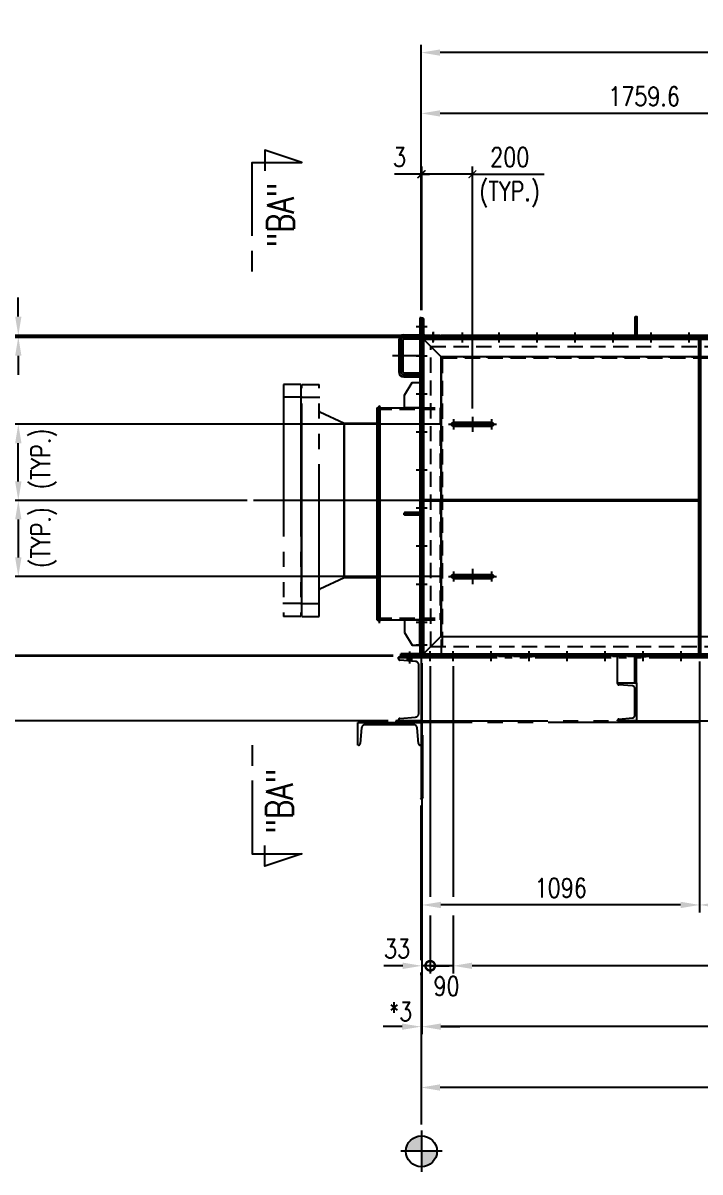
# Model space of a CAD drawing. Header units: millimetres. Extents: x 0 to 232280, y -26939 to 23794.
# Drawn here: x 5169 to 7840, y -13216 to -8684 of the extents above; entities that cross this region are included whole.
import ezdxf
from ezdxf.enums import TextEntityAlignment as Align

# ---------------------------------------------------------------- set-up
doc = ezdxf.new("R2010")
doc.units = ezdxf.units.MM
doc.header["$LTSCALE"] = 30
for name, pattern in [('JNK-CENTER', [34, 30, -1.5, 1, -1.5]), ('JNK-HIDDEN', [3, 2, -1]), ('JNK-PHANTOM', [15, 10, -1, 1, -1, 1, -1]), ('PHA', [30, 20, -2, 2, -2, 2, -2])]:
    doc.linetypes.add(name, pattern=pattern)
for name, color, linetype in [('CEN-R', 1, 'JNK-CENTER'), ('CON-C', 4, 'Continuous'), ('CON-G', 3, 'Continuous'), ('CON-W', 7, 'Continuous'), ('CON-Y', 2, 'Continuous'), ('Dim-W', 7, 'Continuous'), ('HID-Y', 2, 'JNK-HIDDEN'), ('PAN-W', 6, 'PHA'), ('PHA-M', 6, 'JNK-PHANTOM'), ('RET PL', 2, 'Continuous'), ('STL-OBJT', 7, 'Continuous'), ('TXT-Y', 2, 'Continuous')]:
    doc.layers.add(name, color=color, linetype=linetype)
doc.styles.add('SIMPLEX', font='simplex.shx', dxfattribs={"width": 0.8})
doc.dimstyles.new('DIM30', dxfattribs={"dimscale": 30, "dimtxt": 2.5, "dimasz": 2.5, "dimexe": 1, "dimexo": 1, "dimgap": 1, "dimtad": 1, "dimdec": 0, "dimdsep": 46, "dimtxsty": 'SIMPLEX', "dimcen": 0, "dimclrd": 7, "dimclre": 7, "dimclrt": 2, "dimadec": 1, "dimazin": 2, "dimtfac": 1, "dimtdec": 0, "dimtix": 1, "dimtmove": 2, "dimatfit": 0, "dimfxl": 1, "dimtolj": 1, "dimtzin": 0, "dimarcsym": 0})

# ---------------------------------------------------------------- blocks, each defined once
blk = doc.blocks.new('*D650')
at = {"layer": 'DEFPOINTS', "color": 0, "transparency": 16777216}
for p in [(4910.5, -9924.7), (6742.6, -9924.7), (6061.6, -10566.8)]:
    blk.add_point(p, dxfattribs=at)
at = {"layer": 'Dim-W', "color": 7, "lineweight": -2, "transparency": 16777216}
for p, q in [((6712.6, -9924.7), (4880.5, -9924.7)), ((4910.5, -10491.8), (4910.5, -9999.7)), ((6031.6, -10566.8), (4880.5, -10566.8))]:
    blk.add_line(p, q, dxfattribs=at)
at = {"layer": 'Dim-W', "color": 7, "transparency": 16777216}
for points in [[(4898, -9999.7), (4923, -9999.7), (4910.5, -9924.7)], [(4898, -10491.8), (4923, -10491.8), (4910.5, -10566.8)]]:
    blk.add_solid(points, dxfattribs=at)
at = {"layer": 'Dim-W', "color": 2, "transparency": 16777216, "insert": (4836.9, -10235.8), "char_height": 75, "attachment_point": 5, "rotation": 90, "style": 'SIMPLEX'}
blk.add_mtext('\\A1;642', dxfattribs=at)
blk = doc.blocks.new('*D651')
at = {"layer": 'DEFPOINTS', "color": 0, "transparency": 16777216}
for p in [(4430.5, -10566.8), (4512.8, -10566.8), (6639.6, -11436.7)]:
    blk.add_point(p, dxfattribs=at)
at = {"layer": 'Dim-W', "color": 7, "lineweight": -2, "transparency": 16777216}
for p, q in [((4482.8, -10566.8), (4400.5, -10566.8)), ((4430.5, -11361.7), (4430.5, -10641.8)), ((6609.6, -11436.7), (4400.5, -11436.7))]:
    blk.add_line(p, q, dxfattribs=at)
at = {"layer": 'Dim-W', "color": 7, "transparency": 16777216}
for points in [[(4418, -10641.8), (4443, -10641.8), (4430.5, -10566.8)], [(4418, -11361.7), (4443, -11361.7), (4430.5, -11436.7)]]:
    blk.add_solid(points, dxfattribs=at)
at = {"layer": 'Dim-W', "color": 2, "transparency": 16777216, "insert": (4362.4, -10978), "char_height": 75, "attachment_point": 5, "rotation": 90, "style": 'SIMPLEX'}
blk.add_mtext('\\A1;870', dxfattribs=at)
blk = doc.blocks.new('*D652')
at = {"layer": 'DEFPOINTS', "color": 0, "transparency": 16777216}
for p in [(6659.6, -11181.7), (4670.5, -11436.7), (6639.6, -11436.7)]:
    blk.add_point(p, dxfattribs=at)
at = {"layer": 'Dim-W', "color": 7, "lineweight": -2, "transparency": 16777216}
for p, q in [((6629.6, -11181.7), (4640.5, -11181.7)), ((4670.5, -11256.7), (4670.5, -11361.7)), ((6609.6, -11436.7), (4640.5, -11436.7))]:
    blk.add_line(p, q, dxfattribs=at)
at = {"layer": 'Dim-W', "color": 7, "transparency": 16777216}
for points in [[(4658, -11256.7), (4683, -11256.7), (4670.5, -11181.7)], [(4658, -11361.7), (4683, -11361.7), (4670.5, -11436.7)]]:
    blk.add_solid(points, dxfattribs=at)
at = {"layer": 'Dim-W', "color": 2, "transparency": 16777216, "insert": (4601.7, -11286.7), "char_height": 75, "attachment_point": 5, "rotation": 90, "style": 'SIMPLEX'}
blk.add_mtext('\\A1;255', dxfattribs=at)
blk = doc.blocks.new('*D653')
at = {"layer": 'DEFPOINTS', "color": 0, "transparency": 16777216}
for p in [(4670.5, -11178.7), (6659.6, -11178.7), (6659.6, -11181.7)]:
    blk.add_point(p, dxfattribs=at)
at = {"layer": 'Dim-W', "color": 7, "lineweight": -2, "transparency": 16777216}
for p, q in [((4670.5, -11103.7), (4670.5, -11028.7)), ((6629.6, -11178.7), (4640.5, -11178.7)), ((6629.6, -11181.7), (4640.5, -11181.7)), ((4670.5, -11181.7), (4670.5, -11178.7)), ((4670.5, -11256.7), (4670.5, -11331.7))]:
    blk.add_line(p, q, dxfattribs=at)
at = {"layer": 'Dim-W', "color": 7, "transparency": 16777216}
for points in [[(4658, -11103.7), (4683, -11103.7), (4670.5, -11178.7)], [(4658, -11256.7), (4683, -11256.7), (4670.5, -11181.7)]]:
    blk.add_solid(points, dxfattribs=at)
at = {"layer": 'Dim-W', "color": 2, "transparency": 16777216, "insert": (4735.5, -11119), "char_height": 75, "attachment_point": 5, "rotation": 90, "style": 'SIMPLEX'}
blk.add_mtext('\\A1;*3', dxfattribs=at)
blk = doc.blocks.new('*D654')
at = {"layer": 'DEFPOINTS', "color": 0, "transparency": 16777216}
for p in [(6076.8, -10566.8), (4910.5, -11178.7), (6659.6, -11178.7)]:
    blk.add_point(p, dxfattribs=at)
at = {"layer": 'Dim-W', "color": 7, "lineweight": -2, "transparency": 16777216}
for p, q in [((6046.8, -10566.8), (4880.5, -10566.8)), ((4910.5, -10641.8), (4910.5, -11103.7)), ((6629.6, -11178.7), (4880.5, -11178.7))]:
    blk.add_line(p, q, dxfattribs=at)
at = {"layer": 'Dim-W', "color": 7, "transparency": 16777216}
for points in [[(4898, -10641.8), (4923, -10641.8), (4910.5, -10566.8)], [(4898, -11103.7), (4923, -11103.7), (4910.5, -11178.7)]]:
    blk.add_solid(points, dxfattribs=at)
at = {"layer": 'Dim-W', "color": 2, "transparency": 16777216, "insert": (4843, -10872.8), "char_height": 75, "attachment_point": 5, "rotation": 90, "style": 'SIMPLEX'}
blk.add_mtext('\\A1;612', dxfattribs=at)
blk = doc.blocks.new('*D655')
at = {"layer": 'DEFPOINTS', "color": 0, "transparency": 16777216}
for p in [(4670.5, -9921.7), (6742.6, -9921.7), (6742.6, -9924.7)]:
    blk.add_point(p, dxfattribs=at)
at = {"layer": 'Dim-W', "color": 7, "lineweight": -2, "transparency": 16777216}
for p, q in [((4670.5, -9846.7), (4670.5, -9771.7)), ((6712.6, -9921.7), (4640.5, -9921.7)), ((6712.6, -9924.7), (4640.5, -9924.7)), ((4670.5, -9924.7), (4670.5, -9921.7)), ((4670.5, -9999.7), (4670.5, -10074.7))]:
    blk.add_line(p, q, dxfattribs=at)
at = {"layer": 'Dim-W', "color": 7, "transparency": 16777216}
for points in [[(4658, -9846.7), (4683, -9846.7), (4670.5, -9921.7)], [(4658, -9999.7), (4683, -9999.7), (4670.5, -9924.7)]]:
    blk.add_solid(points, dxfattribs=at)
at = {"layer": 'Dim-W', "color": 2, "transparency": 16777216, "insert": (4594.1, -9845.4), "char_height": 75, "attachment_point": 5, "rotation": 90, "style": 'SIMPLEX'}
blk.add_mtext('\\A1;*3', dxfattribs=at)
blk = doc.blocks.new('*D540')
at = {"layer": 'DEFPOINTS', "color": 0, "transparency": 16777216}
for p in [(5150.5, -10266.8), (6847.6, -10266.8), (6006.9, -10566.8)]:
    blk.add_point(p, dxfattribs=at)
at = {"layer": 'Dim-W', "color": 7, "lineweight": -2, "transparency": 16777216}
for p, q in [((6817.6, -10266.8), (5120.5, -10266.8)), ((5150.5, -10491.8), (5150.5, -10341.8)), ((5976.9, -10566.8), (5120.5, -10566.8))]:
    blk.add_line(p, q, dxfattribs=at)
at = {"layer": 'Dim-W', "color": 7, "transparency": 16777216}
for points in [[(5138, -10341.8), (5163, -10341.8), (5150.5, -10266.8)], [(5138, -10491.8), (5163, -10491.8), (5150.5, -10566.8)]]:
    blk.add_solid(points, dxfattribs=at)
at = {"layer": 'Dim-W', "color": 2, "transparency": 16777216, "insert": (5083, -10416.8), "char_height": 75, "attachment_point": 5, "rotation": 90, "style": 'SIMPLEX'}
blk.add_mtext('\\A1;300', dxfattribs=at)
blk = doc.blocks.new('*D656')
at = {"layer": 'DEFPOINTS', "color": 0, "transparency": 16777216}
for p in [(5150.5, -9916.7), (6742.6, -9921.7), (6817.6, -9916.7)]:
    blk.add_point(p, dxfattribs=at)
at = {"layer": 'Dim-W', "color": 7, "lineweight": -2, "transparency": 16777216}
for p, q in [((5150.5, -9841.7), (5150.5, -9766.7)), ((6787.6, -9916.7), (5120.5, -9916.7)), ((6712.6, -9921.7), (5120.5, -9921.7)), ((5150.5, -9921.7), (5150.5, -9916.7)), ((5150.5, -9996.7), (5150.5, -10071.7))]:
    blk.add_line(p, q, dxfattribs=at)
at = {"layer": 'Dim-W', "color": 7, "transparency": 16777216}
for points in [[(5138, -9841.7), (5163, -9841.7), (5150.5, -9916.7)], [(5138, -9996.7), (5163, -9996.7), (5150.5, -9921.7)]]:
    blk.add_solid(points, dxfattribs=at)
at = {"layer": 'Dim-W', "color": 2, "transparency": 16777216, "insert": (5074.1, -9781.3), "char_height": 75, "attachment_point": 5, "rotation": 90, "style": 'SIMPLEX'}
blk.add_mtext('\\A1;{\\Fsimplex|c129;\\W0.8;PL.5t}', dxfattribs=at)
blk = doc.blocks.new('SECMARK2')
at = {"layer": 'CON-C'}
blk.add_line((0, 0), (-2.72, 0), dxfattribs=at)
blk.add_lwpolyline([(-4.67, 0), (-14.32, 0), (-14.32, 6.51), (-15.93, 1.64), (-13.23, 1.64)], dxfattribs=at)
at = {"layer": 'CON-C', "style": 'SIMPLEX', "width": 0.8}
blk.add_attdef('TAG', (-12.98, 1.18), '', height=3.5, dxfattribs=at)
blk = doc.blocks.new('A$C114C44F1')
at = {"layer": 'CEN-R'}
for p, q in [((0, 95), (0, -95)), ((-20, 75), (20, 75)), ((-30, 0), (30, 0)), ((-20, -75), (20, -75))]:
    blk.add_line(p, q, dxfattribs=at)
at = {"layer": 'CON-G'}
for p, q in [((-8, 75), (-8, -75)), ((8, 75), (8, -75))]:
    blk.add_line(p, q, dxfattribs=at)
for centre, start, end in [((0, 75), 0, 180), ((0, -75), 180, 0)]:
    blk.add_arc(centre, 8, start, end, dxfattribs=at)
blk = doc.blocks.new('A$C3BC024E6')
at = {"layer": 'CEN-R'}
for p, q in [((-75, 62.5), (-75, -62.5)), ((-62.5, 75), (0, 75)), ((0, 0), (-107.2, 0)), ((-62.5, -75), (0, -75))]:
    blk.add_line(p, q, dxfattribs=at)
for centre, start, end in [((-62.5, 62.5), 90, 180), ((-62.5, -62.5), 180, 270)]:
    blk.add_arc(centre, 12.5, start, end, dxfattribs=at)
at = {"layer": 'CON-G'}
for p, q in [((-83, 62.5), (-83, -62.5)), ((-67, 62.5), (-67, -62.5)), ((-62.5, 83), (0, 83)), ((-62.5, 67), (0, 67)), ((-62.5, -67), (0, -67)), ((-62.5, -83), (0, -83))]:
    blk.add_line(p, q, dxfattribs=at)
for centre, radius, start, end in [((-62.5, 62.5), 20.5, 90, 180), ((-62.5, 62.5), 4.5, 90, 180), ((-62.5, -62.5), 20.5, 180, 270), ((-62.5, -62.5), 4.5, 180, 270)]:
    blk.add_arc(centre, radius, start, end, dxfattribs=at)
blk = doc.blocks.new('*D542')
at = {"layer": 'DEFPOINTS', "color": 0, "transparency": 16777216}
for p in [(6082.9, -10566.8), (5150.5, -10866.8), (6847.6, -10866.8)]:
    blk.add_point(p, dxfattribs=at)
at = {"layer": 'Dim-W', "color": 7, "lineweight": -2, "transparency": 16777216}
for p, q in [((6052.9, -10566.8), (5120.5, -10566.8)), ((5150.5, -10641.8), (5150.5, -10791.8)), ((6817.6, -10866.8), (5120.5, -10866.8))]:
    blk.add_line(p, q, dxfattribs=at)
at = {"layer": 'Dim-W', "color": 7, "transparency": 16777216}
for points in [[(5138, -10641.8), (5163, -10641.8), (5150.5, -10566.8)], [(5138, -10791.8), (5163, -10791.8), (5150.5, -10866.8)]]:
    blk.add_solid(points, dxfattribs=at)
at = {"layer": 'Dim-W', "color": 2, "transparency": 16777216, "insert": (5083, -10716.8), "char_height": 75, "attachment_point": 5, "rotation": 90, "style": 'SIMPLEX'}
blk.add_mtext('\\A1;300', dxfattribs=at)
blk = doc.blocks.new('A$C6F3F602F')
at = {"layer": 'CEN-R'}
for p, q in [((-29, 0), (15, 0)), ((-29, 0), (15, 0)), ((-29, -150), (15, -150)), ((-29, -150), (15, -150)), ((-29, -300), (15, -300)), ((-29, -300), (15, -300)), ((-29, -450), (15, -450)), ((-29, -450), (15, -450)), ((-29, -600), (15, -600)), ((-29, -600), (15, -600)), ((-29, -750), (15, -750)), ((-29, -750), (15, -750)), ((-29, -900), (15, -900)), ((-29, -900), (15, -900)), ((-29, -1050), (15, -1050)), ((-29, -1050), (15, -1050)), ((-29, -1140), (15, -1140)), ((-29, -1140), (15, -1140))]:
    blk.add_line(p, q, dxfattribs=at)
at = {"layer": 'Dim-W'}
for points in [[(-14, 9), (-14, -9), (0, 9), (0, -9)], [(-14, -141), (-14, -159), (0, -141), (0, -159)], [(-14, -291), (-14, -309), (0, -291), (0, -309)], [(-14, -441), (-14, -459), (0, -441), (0, -459)], [(-14, -591), (-14, -609), (0, -591), (0, -609)], [(-14, -741), (-14, -759), (0, -741), (0, -759)], [(-14, -891), (-14, -909), (0, -891), (0, -909)], [(-14, -1041), (-14, -1059), (0, -1041), (0, -1059)], [(-14, -1131), (-14, -1149), (0, -1131), (0, -1149)]]:
    blk.add_solid(points, dxfattribs=at)
at = {"layer": 'HID-Y'}
for p, q in [((-14, 9), (-8, 9)), ((-5, 9), (0, 9)), ((-14, -9), (-8, -9)), ((-5, -9), (0, -9)), ((-14, -141), (-8, -141)), ((-14, -159), (-8, -159)), ((-5, -141), (0, -141)), ((-5, -159), (0, -159)), ((-14, -291), (-8, -291)), ((-14, -309), (-8, -309)), ((-5, -291), (0, -291)), ((-5, -309), (0, -309)), ((-14, -441), (-8, -441)), ((-5, -441), (0, -441)), ((-14, -459), (-8, -459)), ((-5, -459), (0, -459)), ((-14, -591), (-8, -591)), ((-14, -609), (-8, -609)), ((-5, -591), (0, -591)), ((-5, -609), (0, -609)), ((-14, -741), (-8, -741)), ((-14, -759), (-8, -759)), ((-5, -741), (0, -741)), ((-5, -759), (0, -759)), ((-14, -891), (-8, -891)), ((-5, -891), (0, -891)), ((-14, -909), (-8, -909)), ((-5, -909), (0, -909)), ((-14, -1041), (-8, -1041)), ((-5, -1041), (0, -1041)), ((-14, -1059), (-8, -1059)), ((-5, -1059), (0, -1059)), ((-14, -1131), (-8, -1131)), ((-5, -1131), (0, -1131)), ((-14, -1149), (-8, -1149)), ((-5, -1149), (0, -1149))]:
    blk.add_line(p, q, dxfattribs=at)
blk = doc.blocks.new('A$C1AD52F16')
at = {"layer": 'CEN-R'}
blk.add_line((0, 77.6), (0, -3.8), dxfattribs=at)
at = {"layer": 'CON-G'}
blk.add_lwpolyline([(-3, 75), (3, 75), (3, 0), (-3, 0)], close=True, dxfattribs=at)
blk = doc.blocks.new('A$C5646093A')
at = {"layer": 'CON-G'}
blk.add_blockref('A$C1AD52F16', (0, 0), dxfattribs=at)
blk = doc.blocks.new('A$C22F44257')
at = {"layer": 'CEN-R'}
blk.add_line((0, 14), (0, -17.5), dxfattribs=at)
at = {"layer": 'HID-Y'}
for p, q in [((-9, 0), (-9, -6)), ((9, 0), (9, -6))]:
    blk.add_line(p, q, dxfattribs=at)
blk = doc.blocks.new('A$C1E9C7F7A')
at = {"layer": 'Dim-W'}
blk.add_solid([(-9, 31), (-9, 17), (9, 31), (9, 17)], dxfattribs=at)
at = {"layer": 'STL-OBJT', "rotation": 180}
for p in [(0, 25), (0, 17)]:
    blk.add_blockref('A$C22F44257', p, dxfattribs=at)
blk = doc.blocks.new('A$C35AE5442')
at = {"layer": 'CEN-R'}
for p in [(35, -33.2), (35, -37)]:
    blk.add_line(p, (35, 10.2), dxfattribs=at)
at = {"layer": 'Dim-W'}
blk.add_solid([(26, 0), (26, -26.6), (44, 0), (44, -28.2)], dxfattribs=at)
at = {"layer": 'HID-Y'}
for p, q in [((26, -6), (26, 0)), ((26, -27), (26, -14)), ((44, -6), (44, 0)), ((44, -28.6), (44, -14))]:
    blk.add_line(p, q, dxfattribs=at)
at = {"layer": 'Dim-W', "xscale": -1}
for p in [(116, -31), (206, -31), (356, -31), (506, -31), (656, -31), (806, -31), (956, -31), (1106, -31), (1256, -31), (1406, -31), (1556, -31), (1706, -31), (1856, -31), (2006, -31), (2156, -31), (2306, -31), (2456, -31), (2606, -31), (2756, -31), (2906, -31), (3056, -31), (3206, -31), (3356, -31), (3506, -31), (3656, -31), (3806, -31), (3956, -31), (4104.5, -31)]:
    blk.add_blockref('A$C1E9C7F7A', p, dxfattribs=at)
blk = doc.blocks.new('*D679')
at = {"layer": 'DEFPOINTS', "color": 0, "transparency": 16777216}
for p in [(6742.6, -11186.7), (10839.1, -11181.7), (6742.6, -12642.7)]:
    blk.add_point(p, dxfattribs=at)
at = {"layer": 'Dim-W', "color": 7, "lineweight": -2, "transparency": 16777216}
for p, q in [((6742.6, -11216.7), (6742.6, -12672.7)), ((10839.1, -11211.7), (10839.1, -12672.7)), ((10764.1, -12642.7), (6817.6, -12642.7))]:
    blk.add_line(p, q, dxfattribs=at)
at = {"layer": 'Dim-W', "color": 7, "transparency": 16777216}
for points in [[(6817.6, -12630.2), (6817.6, -12655.2), (6742.6, -12642.7)], [(10764.1, -12630.2), (10764.1, -12655.2), (10839.1, -12642.7)]]:
    blk.add_solid(points, dxfattribs=at)
at = {"layer": 'Dim-W', "color": 2, "transparency": 16777216, "insert": (8780.2, -12573.6), "char_height": 75, "attachment_point": 5, "style": 'SIMPLEX'}
blk.add_mtext('\\A1;4096.5', dxfattribs=at)
blk = doc.blocks.new('*D572')
at = {"layer": 'DEFPOINTS', "color": 0, "transparency": 16777216}
for p in [(6865.6, -12402.7), (6865.6, -12402.7), (10765.6, -12402.7)]:
    blk.add_point(p, dxfattribs=at)
at = {"layer": 'Dim-W', "color": 7, "lineweight": -2, "transparency": 16777216}
for p, q in [((10690.6, -12402.7), (6940.6, -12402.7)), ((6865.6, -12432.7), (6865.6, -12432.7))]:
    blk.add_line(p, q, dxfattribs=at)
at = {"layer": 'Dim-W', "color": 7, "transparency": 16777216}
for points in [[(6940.6, -12390.2), (6940.6, -12415.2), (6865.6, -12402.7)], [(10690.6, -12390.2), (10690.6, -12415.2), (10765.6, -12402.7)]]:
    blk.add_solid(points, dxfattribs=at)
at = {"layer": 'Dim-W', "color": 2, "transparency": 16777216, "insert": (8815.6, -12335.2), "char_height": 75, "attachment_point": 5, "style": 'SIMPLEX'}
blk.add_mtext('\\A1;26 @150 = 3900', dxfattribs=at)
blk = doc.blocks.new('*D683')
at = {"layer": 'DEFPOINTS', "color": 0, "transparency": 16777216}
for p in [(6742.6, -11186.7), (6739.6, -12642.7), (6739.6, -12642.7)]:
    blk.add_point(p, dxfattribs=at)
at = {"layer": 'Dim-W', "color": 7, "lineweight": -2, "transparency": 16777216}
for p, q in [((6742.6, -11216.7), (6742.6, -12672.7)), ((6664.6, -12642.7), (6589.6, -12642.7)), ((6742.6, -12642.7), (6739.6, -12642.7)), ((6817.6, -12642.7), (6892.6, -12642.7))]:
    blk.add_line(p, q, dxfattribs=at)
at = {"layer": 'Dim-W', "color": 7, "transparency": 16777216}
for points in [[(6664.6, -12630.2), (6664.6, -12655.2), (6739.6, -12642.7)], [(6817.6, -12630.2), (6817.6, -12655.2), (6742.6, -12642.7)]]:
    blk.add_solid(points, dxfattribs=at)
at = {"layer": 'Dim-W', "color": 2, "transparency": 16777216, "insert": (6658.2, -12520.8), "char_height": 75, "attachment_point": 5, "style": 'SIMPLEX'}
blk.add_mtext('\\A1;\\P*3', dxfattribs=at)
blk = doc.blocks.new('*D684')
at = {"layer": 'DEFPOINTS', "color": 0, "transparency": 16777216}
for p in [(6739.6, -12409.3), (10840.6, -12657.4), (6739.6, -12882.7)]:
    blk.add_point(p, dxfattribs=at)
at = {"layer": 'Dim-W', "color": 7, "lineweight": -2, "transparency": 16777216}
for p, q in [((6739.6, -12439.3), (6739.6, -12912.7)), ((10840.6, -12687.4), (10840.6, -12912.7)), ((10765.6, -12882.7), (6814.6, -12882.7))]:
    blk.add_line(p, q, dxfattribs=at)
at = {"layer": 'Dim-W', "color": 7, "transparency": 16777216}
for points in [[(6814.6, -12870.2), (6814.6, -12895.2), (6739.6, -12882.7)], [(10765.6, -12870.2), (10765.6, -12895.2), (10840.6, -12882.7)]]:
    blk.add_solid(points, dxfattribs=at)
at = {"layer": 'Dim-W', "color": 2, "transparency": 16777216, "insert": (8790.2, -12815.2), "char_height": 75, "attachment_point": 5, "style": 'SIMPLEX'}
blk.add_mtext('\\A1;4101', dxfattribs=at)
blk = doc.blocks.new('FS-MARK')
h = blk.add_hatch(color=256)
edge = h.paths.add_edge_path()
edge.add_arc((0, 0), 1.75, 90, 180)
edge.add_line((-1.75, 0), (0, 0))
edge.add_line((0, 0), (0, 1.75))
h = blk.add_hatch(color=256)
edge = h.paths.add_edge_path()
edge.add_line((0, 0), (0, -1.75))
edge.add_arc((0, 0), 1.75, 270, 360)
edge.add_line((1.75, 0), (0, 0))
for p, q in [((0, 2.33), (0, -2.33)), ((2.33, 0), (-2.33, 0))]:
    blk.add_line(p, q)
blk.add_circle((0, 0), 1.75)
at = {"layer": 'CON-Y', "style": 'SIMPLEX', "width": 0.8}
blk.add_attdef('F.S.', (3.19, 1), '', height=2.5, dxfattribs=at)
blk = doc.blocks.new('_DotSmall')
at = {"color": 0, "linetype": 'ByBlock', "const_width": 0.5}
blk.add_lwpolyline([(-0.0625, 0, 1), (0.0625, 0, 1)], format="xyb", close=True, dxfattribs=at)
blk = doc.blocks.new('*D576')
at = {"layer": 'DEFPOINTS', "color": 0, "transparency": 16777216}
for p in [(6775.6, -12173.7), (6742.6, -12345.9), (6742.6, -12402.7)]:
    blk.add_point(p, dxfattribs=at)
at = {"layer": 'Dim-W', "color": 7, "lineweight": -2, "transparency": 16777216}
for p, q in [((6775.6, -12203.7), (6775.6, -12432.7)), ((6667.6, -12402.7), (6592.6, -12402.7)), ((6742.6, -12375.9), (6742.6, -12432.7)), ((6775.6, -12402.7), (6742.6, -12402.7)), ((6775.6, -12402.7), (6850.6, -12402.7))]:
    blk.add_line(p, q, dxfattribs=at)
at = {"layer": 'Dim-W', "color": 7, "transparency": 16777216}
blk.add_solid([(6667.6, -12390.2), (6667.6, -12415.2), (6742.6, -12402.7)], dxfattribs=at)
at = {"layer": 'Dim-W', "color": 7, "lineweight": -2, "transparency": 16777216, "xscale": 75, "yscale": 75, "zscale": 75, "rotation": 180}
blk.add_blockref('_DotSmall', (6775.6, -12402.7), dxfattribs=at)
at = {"layer": 'Dim-W', "color": 2, "transparency": 16777216, "insert": (6644.9, -12335.2), "char_height": 75, "attachment_point": 5, "style": 'SIMPLEX'}
blk.add_mtext('\\A1;33', dxfattribs=at)
blk = doc.blocks.new('*D577')
at = {"layer": 'DEFPOINTS', "color": 0, "transparency": 16777216}
for p in [(6865.6, -12174.3), (6775.6, -12203.7), (6775.6, -12402.7)]:
    blk.add_point(p, dxfattribs=at)
at = {"layer": 'Dim-W', "color": 7, "lineweight": -2, "transparency": 16777216}
for p, q in [((6775.6, -12233.7), (6775.6, -12432.7)), ((6865.6, -12204.3), (6865.6, -12432.7)), ((6865.6, -12402.7), (6775.6, -12402.7))]:
    blk.add_line(p, q, dxfattribs=at)
at = {"layer": 'Dim-W', "color": 2, "transparency": 16777216, "insert": (6840.1, -12482.8), "char_height": 75, "attachment_point": 5, "style": 'SIMPLEX'}
blk.add_mtext('\\A1;90', dxfattribs=at)
blk = doc.blocks.new('_None')
blk = doc.blocks.new('*D580')
at = {"layer": 'DEFPOINTS', "color": 0, "transparency": 16777216}
for p in [(8888.6, -11172.7), (7838.6, -11232.7), (7838.6, -12162.7)]:
    blk.add_point(p, dxfattribs=at)
at = {"layer": 'Dim-W', "color": 7, "lineweight": -2, "transparency": 16777216}
for p, q in [((8888.6, -11202.7), (8888.6, -12192.7)), ((7838.6, -11262.7), (7838.6, -12192.7)), ((8813.6, -12162.7), (7913.6, -12162.7))]:
    blk.add_line(p, q, dxfattribs=at)
at = {"layer": 'Dim-W', "color": 7, "transparency": 16777216}
for points in [[(7913.6, -12150.2), (7913.6, -12175.2), (7838.6, -12162.7)], [(8813.6, -12150.2), (8813.6, -12175.2), (8888.6, -12162.7)]]:
    blk.add_solid(points, dxfattribs=at)
at = {"layer": 'Dim-W', "color": 2, "transparency": 16777216, "insert": (8363.6, -12095.2), "char_height": 75, "attachment_point": 5, "style": 'SIMPLEX'}
blk.add_mtext('\\A1;1050', dxfattribs=at)
blk = doc.blocks.new('*D584')
at = {"layer": 'DEFPOINTS', "color": 0, "transparency": 16777216}
for p in [(6742.6, -11178.7), (7838.6, -11172.7), (6742.6, -12162.7)]:
    blk.add_point(p, dxfattribs=at)
at = {"layer": 'Dim-W', "color": 7, "lineweight": -2, "transparency": 16777216}
for p, q in [((6742.6, -11208.7), (6742.6, -12192.7)), ((7838.6, -11202.7), (7838.6, -12192.7)), ((7763.6, -12162.7), (6817.6, -12162.7))]:
    blk.add_line(p, q, dxfattribs=at)
at = {"layer": 'Dim-W', "color": 7, "transparency": 16777216}
for points in [[(6817.6, -12150.2), (6817.6, -12175.2), (6742.6, -12162.7)], [(7763.6, -12150.2), (7763.6, -12175.2), (7838.6, -12162.7)]]:
    blk.add_solid(points, dxfattribs=at)
at = {"layer": 'Dim-W', "color": 2, "transparency": 16777216, "insert": (7290.6, -12095.2), "char_height": 75, "attachment_point": 5, "style": 'SIMPLEX'}
blk.add_mtext('\\A1;1096', dxfattribs=at)
blk = doc.blocks.new('*D687')
at = {"layer": 'DEFPOINTS', "color": 0, "transparency": 16777216}
for p in [(6739.6, -8800.6), (6739.6, -9846.7), (14941.6, -9856.7)]:
    blk.add_point(p, dxfattribs=at)
at = {"layer": 'Dim-W', "color": 7, "lineweight": -2, "transparency": 16777216}
for p, q in [((6739.6, -9816.7), (6739.6, -8770.6)), ((14941.6, -9826.7), (14941.6, -8770.6)), ((14866.6, -8800.6), (6814.6, -8800.6))]:
    blk.add_line(p, q, dxfattribs=at)
at = {"layer": 'Dim-W', "color": 7, "transparency": 16777216}
for points in [[(6814.6, -8788.1), (6814.6, -8813.1), (6739.6, -8800.6)], [(14866.6, -8788.1), (14866.6, -8813.1), (14941.6, -8800.6)]]:
    blk.add_solid(points, dxfattribs=at)
at = {"layer": 'Dim-W', "color": 2, "transparency": 16777216, "insert": (10840.6, -8733.1), "char_height": 75, "attachment_point": 5, "style": 'SIMPLEX'}
blk.add_mtext('\\A1;8202', dxfattribs=at)
blk = doc.blocks.new('*D688')
at = {"layer": 'DEFPOINTS', "color": 0, "transparency": 16777216}
for p in [(6739.6, -9040.6), (8499.2, -9408), (6739.6, -9846.7)]:
    blk.add_point(p, dxfattribs=at)
at = {"layer": 'Dim-W', "color": 7, "lineweight": -2, "transparency": 16777216}
for p, q in [((6739.6, -9816.7), (6739.6, -9010.6)), ((8499.2, -9378), (8499.2, -9010.6)), ((8424.2, -9040.6), (6814.6, -9040.6))]:
    blk.add_line(p, q, dxfattribs=at)
at = {"layer": 'Dim-W', "color": 7, "transparency": 16777216}
for points in [[(6814.6, -9028.1), (6814.6, -9053.1), (6739.6, -9040.6)], [(8424.2, -9028.1), (8424.2, -9053.1), (8499.2, -9040.6)]]:
    blk.add_solid(points, dxfattribs=at)
at = {"layer": 'Dim-W', "color": 2, "transparency": 16777216, "insert": (7619.4, -8973.1), "char_height": 75, "attachment_point": 5, "style": 'SIMPLEX'}
blk.add_mtext('\\A1;1759.6', dxfattribs=at)
blk = doc.blocks.new('_ArchTick')
at = {"color": 0, "linetype": 'ByBlock', "const_width": 0.15}
blk.add_lwpolyline([(-0.5, -0.5), (0.5, 0.5)], dxfattribs=at)
blk = doc.blocks.new('*D586')
at = {"layer": 'DEFPOINTS', "color": 0, "transparency": 16777216}
for p in [(6742.6, -9280.6), (6742.6, -9846.7), (6942.6, -10233.9)]:
    blk.add_point(p, dxfattribs=at)
at = {"layer": 'Dim-W', "color": 7, "lineweight": -2, "transparency": 16777216}
for p, q in [((6742.6, -9280.6), (6712.6, -9280.6)), ((6742.6, -9816.7), (6742.6, -9250.6)), ((6942.6, -9280.6), (6742.6, -9280.6)), ((6942.6, -10203.9), (6942.6, -9250.6)), ((6942.6, -9280.6), (6972.6, -9280.6))]:
    blk.add_line(p, q, dxfattribs=at)
at = {"layer": 'Dim-W', "color": 7, "lineweight": -2, "transparency": 16777216, "xscale": 30, "yscale": 30, "zscale": 30}
blk.add_blockref('_ArchTick', (6742.6, -9280.6), dxfattribs=at)
at = {"layer": 'Dim-W', "color": 7, "lineweight": -2, "transparency": 16777216, "xscale": 30, "yscale": 30, "zscale": 30, "rotation": 180}
blk.add_blockref('_ArchTick', (6942.6, -9280.6), dxfattribs=at)
at = {"layer": 'Dim-W', "color": 2, "transparency": 16777216, "insert": (7089.5, -9213.1), "char_height": 75, "attachment_point": 5, "style": 'SIMPLEX'}
blk.add_mtext('\\A1;200', dxfattribs=at)
blk = doc.blocks.new('*D587')
at = {"layer": 'DEFPOINTS', "color": 0, "transparency": 16777216}
for p in [(6742.6, -9280.6), (6742.6, -9846.7), (6942.6, -10233.9)]:
    blk.add_point(p, dxfattribs=at)
at = {"layer": 'Dim-W', "color": 7, "lineweight": -2, "transparency": 16777216}
for p, q in [((6742.6, -9280.6), (6712.6, -9280.6)), ((6742.6, -9816.7), (6742.6, -9250.6)), ((6942.6, -9280.6), (6742.6, -9280.6)), ((6942.6, -10203.9), (6942.6, -9250.6)), ((6942.6, -9280.6), (6972.6, -9280.6))]:
    blk.add_line(p, q, dxfattribs=at)
at = {"layer": 'Dim-W', "color": 7, "lineweight": -2, "transparency": 16777216, "xscale": 30, "yscale": 30, "zscale": 30}
blk.add_blockref('_ArchTick', (6742.6, -9280.6), dxfattribs=at)
at = {"layer": 'Dim-W', "color": 7, "lineweight": -2, "transparency": 16777216, "xscale": 30, "yscale": 30, "zscale": 30, "rotation": 180}
blk.add_blockref('_ArchTick', (6942.6, -9280.6), dxfattribs=at)
at = {"layer": 'Dim-W', "color": 2, "transparency": 16777216, "insert": (7089.5, -9213.1), "char_height": 75, "attachment_point": 5, "style": 'SIMPLEX'}
blk.add_mtext('\\A1;200', dxfattribs=at)
blk = doc.blocks.new('*D588')
at = {"layer": 'DEFPOINTS', "color": 0, "transparency": 16777216}
for p in [(6739.6, -9280.6), (6739.6, -9816.7), (6742.6, -9816.7)]:
    blk.add_point(p, dxfattribs=at)
at = {"layer": 'Dim-W', "color": 7, "lineweight": -2, "transparency": 16777216}
for p, q in [((6739.6, -9280.6), (6709.6, -9280.6)), ((6739.6, -9786.7), (6739.6, -9250.6)), ((6742.6, -9280.6), (6739.6, -9280.6)), ((6742.6, -9786.7), (6742.6, -9250.6)), ((6742.6, -9280.6), (6772.6, -9280.6))]:
    blk.add_line(p, q, dxfattribs=at)
at = {"layer": 'Dim-W', "color": 7, "lineweight": -2, "transparency": 16777216, "xscale": 30, "yscale": 30, "zscale": 30}
blk.add_blockref('_ArchTick', (6739.6, -9280.6), dxfattribs=at)
at = {"layer": 'Dim-W', "color": 7, "lineweight": -2, "transparency": 16777216, "xscale": 30, "yscale": 30, "zscale": 30, "rotation": 180}
blk.add_blockref('_ArchTick', (6742.6, -9280.6), dxfattribs=at)
at = {"layer": 'Dim-W', "color": 2, "transparency": 16777216, "insert": (6654.3, -9213.1), "char_height": 75, "attachment_point": 5, "style": 'SIMPLEX'}
blk.add_mtext('\\A1;3', dxfattribs=at)
blk = doc.blocks.new('A$C145174A3')
at = {"layer": 'CEN-R'}
for p, q in [((-291.2, 101.7), (-367.2, 101.7)), ((-297.2, 101.7), (-221.2, 101.7)), ((-291.2, -711.1), (-367.2, -711.1)), ((-297.2, -711.1), (-221.2, -711.1))]:
    blk.add_line(p, q, dxfattribs=at)
at = {"layer": 'CON-G'}
for p, q in [((-294.2, 41.4), (-295.8, 41.4)), ((-294.2, 41.4), (-292.6, 41.4)), ((-294.2, -650.8), (-295.8, -650.8)), ((-294.2, -650.8), (-292.6, -650.8))]:
    blk.add_line(p, q, dxfattribs=at)
blk.add_arc((-219.7, 49), 4.5, 180, 244.7554, dxfattribs=at)
at = {"layer": 'PAN-W'}
for p, q in [((-364.2, 152.8), (-364.2, -762.2)), ((-295.8, 152.8), (-364.2, 152.8)), ((-295.8, 152.8), (-295.8, -762.2)), ((-292.6, 152.8), (-224.2, 152.8)), ((-292.6, -762.2), (-292.6, 152.8)), ((-224.2, -762.2), (-224.2, 152.8)), ((-294.2, 41.4), (-294.2, -650.8)), ((-294.2, -650.8), (-294.2, 41.4)), ((-221.6, 44.9), (-125.9, 0)), ((-125.9, 0), (0, 0)), ((-125.9, -609.4), (-125.9, 0)), ((-125.9, 0), (-125.9, -609.4)), ((-125.9, 0), (-125.9, -609.4)), ((-221.6, -654.3), (-125.9, -609.4)), ((-125.9, -609.4), (0, -609.4)), ((-295.8, -762.2), (-364.2, -762.2)), ((-292.6, -762.2), (-224.2, -762.2))]:
    blk.add_line(p, q, dxfattribs=at)
blk.add_arc((-219.7, -658.4), 4.5, 115.2446, 180, dxfattribs=at)

msp = doc.modelspace()

# ---------------------------------------------------------------- hatches: boundary and pattern name
at = {"layer": 'CON-W'}
h = msp.add_hatch(color=256, dxfattribs=at)
h.paths.add_polyline_path([(6742.59, -9872.74), (6748.59, -9872.74), (6748.59, -9881.74), (6742.59, -9881.74)])
h.paths.add_polyline_path([(6734.59, -9872.74), (6739.59, -9872.74), (6739.59, -9881.74), (6734.59, -9881.74)])
h.paths.add_polyline_path([(6734.59, -9881.74), (6739.59, -9881.74), (6739.59, -9890.74), (6734.59, -9890.74)])
h.paths.add_polyline_path([(6742.59, -9881.74), (6748.59, -9881.74), (6748.59, -9890.74), (6742.59, -9890.74)])

# ---------------------------------------------------------------- linework, layer by layer
at = {"layer": 'CEN-R'}
for p, q in [((6763.59, -9881.74), (6719.59, -9881.74)), ((6763.59, -9881.74), (6719.59, -9881.74)), ((6787.59, -9901.77), (6787.59, -9940.86)), ((6574.59, -10193.76), (6574.59, -11051.6)), ((6569.59, -10198.76), (6579.59, -10198.76)), ((15930.46, -10566.76), (6078.78, -10566.76)), ((6668.87, -10619.76), (6744.87, -10619.76)), ((6569.59, -11040.76), (6579.59, -11040.76))]:
    msp.add_line(p, q, dxfattribs=at)
at = {"layer": 'CEN-R', "ltscale": 0.7}
msp.add_line((7838.64, -11172.74), (7838.64, -9930.74), dxfattribs=at)
at = {"layer": 'CON-G'}
for p, q in [((6734.59, -9846.74), (6734.59, -11172.74)), ((6739.59, -9846.74), (6734.59, -9846.74)), ((6739.59, -11172.74), (6739.59, -9846.74)), ((6742.59, -9924.74), (12284.49, -9924.74)), ((6742.59, -9924.74), (6742.59, -11178.74)), ((6817.59, -9999.74), (6742.59, -9924.74)), ((8558.49, -9916.74), (6817.59, -9916.74)), ((6817.59, -9916.74), (6817.59, -9921.74)), ((6817.59, -9921.74), (8567.49, -9921.74)), ((6748.59, -9930.74), (9323.49, -9930.74)), ((6748.59, -9930.74), (6748.59, -11172.74)), ((6817.59, -9999.74), (9237.84, -9999.74)), ((6817.59, -9999.74), (6817.59, -11103.74)), ((6817.59, -9999.74), (6817.59, -11103.74)), ((6564.59, -10201.76), (6734.59, -10201.76)), ((6564.59, -10201.76), (6564.59, -11037.76)), ((6571.59, -11040.76), (6571.59, -10198.76)), ((6577.59, -11040.76), (6577.59, -10198.76)), ((6748.59, -10563.76), (7835.64, -10563.76)), ((7835.64, -10569.76), (6748.59, -10569.76)), ((6564.59, -11037.76), (6571.59, -11037.76)), ((6577.59, -11037.76), (6734.59, -11037.76)), ((6817.59, -11103.74), (6742.59, -11178.74)), ((6817.59, -11103.74), (10764.09, -11103.74)), ((6742.59, -11172.74), (6659.59, -11172.74)), ((6659.59, -11178.74), (6659.59, -11172.74)), ((6742.59, -11178.74), (6659.59, -11178.74)), ((6734.59, -11172.74), (6739.59, -11172.74)), ((6739.59, -11172.74), (6739.59, -11178.74)), ((6742.59, -11178.74), (10839.09, -11178.74)), ((6748.59, -11172.74), (10833.09, -11172.74))]:
    msp.add_line(p, q, dxfattribs=at)
msp.add_lwpolyline([(6742.59, -9921.74), (6742.59, -9846.74), (6744.59, -9846.74, -0.4142136), (6748.59, -9850.74), (6748.59, -9907.24, 0.4142136), (6757.09, -9915.74), (6813.59, -9915.74, -0.4142136), (6817.59, -9919.74), (6817.59, -9921.74)], format="xyb", close=True, dxfattribs=at)
for points in [[(7841.64, -11172.74), (7835.64, -11172.74), (7835.64, -9930.74), (7841.64, -9930.74)], [(6734.59, -10615.26), (6674.59, -10615.26), (6674.59, -10624.26), (6734.59, -10624.26)]]:
    msp.add_lwpolyline(points, close=True, dxfattribs=at)
at = {"layer": 'CON-G', "flags": 128}
for points in [[(6674.59, -10201.76), (6674.59, -10151.76), (6704.59, -10101.76), (6734.59, -10101.76), (6734.59, -10201.76), (6674.59, -10201.76)], [(6674.59, -11037.76), (6674.59, -11087.76), (6704.59, -11137.76), (6734.59, -11137.76), (6734.59, -11037.76), (6674.59, -11037.76)]]:
    msp.add_lwpolyline(points, dxfattribs=at)
at = {"layer": 'CON-G'}
for centre, start, end in [((6574.59, -10198.76), 0, 180), ((6574.59, -11040.76), 180, 0)]:
    msp.add_arc(centre, 3, start, end, dxfattribs=at)
at = {"layer": 'Dim-W'}
for p, q in [((6739.59, -9280.58), (6634.87, -9280.58)), ((6942.59, -9280.58), (7224.85, -9280.58)), ((6775.59, -11220.54), (6775.59, -12130.31)), ((6865.59, -11221.08), (6865.59, -12130.31)), ((6739.59, -12379.94), (6739.59, -11770.62)), ((6739.59, -12439.33), (6739.59, -12428.64)), ((6739.59, -12882.74), (6739.59, -13028.88))]:
    msp.add_line(p, q, dxfattribs=at)
msp.add_lwpolyline([(6736.09, -11741.07, 0.4834446), (6742.09, -11741.07, -0.4834446), (6748.09, -11741.07)], format="xyb", dxfattribs=at)
msp.add_solid([(6778.59, -9915.74), (6778.59, -9930.74), (6796.59, -9915.74), (6796.59, -9930.74)], dxfattribs=at)
at = {"layer": 'HID-Y'}
for p, q in [((6739.59, -9872.74), (6734.59, -9872.74)), ((6748.59, -9872.74), (6742.59, -9872.74)), ((6739.59, -9890.74), (6734.59, -9890.74)), ((6748.59, -9890.74), (6742.59, -9890.74)), ((6778.59, -9915.74), (6778.59, -9930.74)), ((6796.59, -9915.74), (6796.59, -9930.74)), ((6777.59, -9959.74), (9294.49, -9959.74)), ((6777.59, -11143.74), (6777.59, -9959.74)), ((6564.59, -10207.76), (6734.59, -10207.76)), ((6571.59, -10201.76), (6577.59, -10201.76)), ((6734.59, -10201.76), (6814.59, -10201.76)), ((6734.59, -10207.76), (6814.59, -10207.76)), ((6814.59, -10201.76), (6814.59, -11037.76)), ((6564.59, -11031.76), (6734.59, -11031.76)), ((6571.59, -11037.76), (6577.59, -11037.76)), ((6734.59, -11031.76), (6814.59, -11031.76)), ((6734.59, -11037.76), (6814.59, -11037.76)), ((6777.59, -11143.74), (10804.09, -11143.74))]:
    msp.add_line(p, q, dxfattribs=at)
for centre, start, end in [((6574.59, -10198.76), 180, 0), ((6574.59, -11040.76), 0, 180)]:
    msp.add_arc(centre, 3, start, end, dxfattribs=at)
at = {"layer": 'PAN-W'}
for p, q in [((7514.59, -11286.74), (7514.59, -11186.74)), ((7582.59, -11286.74), (7582.59, -11186.74)), ((7589.59, -11286.74), (7589.59, -11186.74)), ((6719.59, -11436.74), (6639.59, -11436.74)), ((6639.59, -11436.74), (6639.59, -11442.74)), ((6639.59, -11436.74), (15041.59, -11436.74)), ((6639.59, -11436.74), (6639.59, -11442.74)), ((6639.59, -11442.74), (6719.59, -11442.74)), ((15041.59, -11442.74), (6639.59, -11442.74))]:
    msp.add_line(p, q, dxfattribs=at)
for points in [[(6739.59, -11186.74), (6739.59, -11436.74), (6649.59, -11436.74), (6649.59, -11433.7, -0.3888787), (6655.98, -11426.73), (6717.81, -11421.32, 0.3888787), (6730.59, -11407.37), (6730.59, -11216.11, 0.3888787), (6717.81, -11202.17), (6655.98, -11196.76, -0.3888787), (6649.59, -11189.78), (6649.59, -11186.74)], [(7589.59, -11286.74), (7589.59, -11436.74), (7514.59, -11436.74), (7514.59, -11434.32, -0.3888787), (7519.15, -11429.34), (7573.96, -11424.54, 0.3888787), (7583.09, -11414.58), (7583.09, -11308.9, 0.3888787), (7573.96, -11298.94), (7519.15, -11294.14, -0.3888787), (7514.59, -11289.16), (7514.59, -11286.74)], [(6489.59, -11442.74), (6739.59, -11442.74), (6739.59, -11532.74), (6736.55, -11532.74, -0.3888787), (6729.57, -11526.35), (6724.16, -11464.52, 0.3888787), (6710.22, -11451.74), (6518.96, -11451.74, 0.3888787), (6505.01, -11464.52), (6499.6, -11526.35, -0.3888787), (6492.63, -11532.74), (6489.59, -11532.74)]]:
    msp.add_lwpolyline(points, format="xyb", close=True, dxfattribs=at)
at = {"layer": 'PHA-M'}
for p, q in [((6654.59, -11181.74), (15021.59, -11181.74)), ((6654.59, -11186.74), (6654.59, -11181.74)), ((6734.59, -11186.74), (6734.59, -11181.74)), ((6739.59, -11186.74), (14941.59, -11186.74)), ((6739.59, -11492.74), (6739.59, -11742.48)), ((6745.59, -11492.74), (6745.59, -11739.65))]:
    msp.add_line(p, q, dxfattribs=at)
at = {"layer": 'RET PL', "color": 6, "linetype": 'JNK-HIDDEN'}
for points in [[(6819.59, -11175.74), (6819.59, -10004.74), (6822.59, -10004.74), (6822.59, -11178.74)], [(10836.09, -11178.74), (10836.09, -10001.74), (6822.59, -10001.74), (6822.59, -10004.74), (10839.09, -10004.74), (10839.09, -11175.74)], [(10839.09, -11175.74), (6839.59, -11175.74)], [(6842.59, -11178.74), (10836.09, -11178.74)]]:
    msp.add_lwpolyline(points, dxfattribs=at)

# ---------------------------------------------------------------- block references
at = {"layer": 'CON-G'}
msp.add_blockref('A$C3BC024E6', (6734.59, -9996.76), dxfattribs=at)
at = {"layer": 'CON-G', "xscale": -1, "rotation": 90}
for p in [(6942.59, -10266.76), (6942.59, -10866.76)]:
    msp.add_blockref('A$C114C44F1', p, dxfattribs=at)
at = {"layer": 'Dim-W'}
ref = msp.add_blockref('SECMARK2', (6073.41, -9663.74), dxfattribs=dict(at, xscale=30, yscale=30, zscale=30, rotation=270))
ref.add_attrib('TAG', '"BA"', (6237.22, -9568.39), dxfattribs={"layer": 'CON-C', "height": 105, "rotation": 90, "style": 'SIMPLEX', "width": 0.8})
for name, p in [('A$C5646093A', (7587.69, -9916.74)), ('A$C1E9C7F7A', (6787.59, -9946.72)), ('A$C1E9C7F7A', (6902.59, -9947.72)), ('A$C1E9C7F7A', (7047.59, -9947.72)), ('A$C1E9C7F7A', (7197.59, -9947.72)), ('A$C1E9C7F7A', (7347.59, -9947.72)), ('A$C1E9C7F7A', (7497.59, -9947.72)), ('A$C1E9C7F7A', (7647.59, -9947.72)), ('A$C1E9C7F7A', (7797.59, -9947.72)), ('A$C6F3F602F', (6748.59, -9996.74)), ('A$C145174A3', (6561.59, -10262.06)), ('A$C35AE5442', (6659.59, -11172.74))]:
    msp.add_blockref(name, p, dxfattribs=at)
ref = msp.add_blockref('SECMARK2', (6073.41, -11531.84), dxfattribs=dict(at, xscale=-30, yscale=30, zscale=30, rotation=270))
ref.add_attrib('TAG', '"BA"', (6233.81, -11880.27), dxfattribs={"layer": 'CON-C', "height": 105, "rotation": 90, "style": 'SIMPLEX', "width": 0.8})
at = {"layer": 'Dim-W', "xscale": 35, "yscale": 35, "zscale": 35}
msp.add_blockref('FS-MARK', (6741.09, -13134.41), dxfattribs=at)

# ---------------------------------------------------------------- texts
at = {"layer": 'TXT-Y', "style": 'SIMPLEX', "width": 0.8}
msp.add_text('(TYP.)', height=75, dxfattribs=at).set_placement((6969.17, -9384.76))
at = {"layer": 'TXT-Y', "color": 2, "style": 'SIMPLEX', "width": 0.8}
for p in [(5276.69, -10283.12), (5276.69, -10593.26)]:
    msp.add_text('(TYP.)', height=75, rotation=90, dxfattribs=at).set_placement(p, align=Align.RIGHT)

# ---------------------------------------------------------------- dimensions: what is measured, and where the dimension line sits
at = {"layer": 'Dim-W'}
for base, p1, p2, angle, picture, middle in [((6739.59, -8800.58), (14941.59, -9856.74), (6739.59, -9846.74), 180, '*D687', (10840.59, -8733.08)), ((5150.46, -10266.76), (6006.87, -10566.76), (6847.59, -10266.76), 270, '*D540', (5082.96, -10416.76)), ((4910.46, -11178.74), (6076.83, -10566.76), (6659.59, -11178.74), 90, '*D654', (4842.96, -10872.75)), ((5150.46, -10866.76), (6082.91, -10566.76), (6847.59, -10866.76), 90, '*D542', (5082.96, -10716.76))]:
    dim = msp.add_linear_dim(base=base, p1=p1, p2=p2, angle=angle, dimstyle='DIM30', dxfattribs=at)
    dim.commit()
    dim.dimension.update_dxf_attribs({"geometry": picture, "text_midpoint": middle})
dim = msp.add_linear_dim(base=(6739.59, -9040.58), p1=(8499.19, -9408.03), p2=(6739.59, -9846.74), angle=180, dimstyle='DIM30', override={"dimdec": 1}, dxfattribs=at)
dim.commit()
dim.dimension.update_dxf_attribs({"geometry": '*D688', "text_midpoint": (7619.39, -8973.08)})
dim = msp.add_linear_dim(base=(6739.59, -9280.58), p1=(6742.59, -9816.74), p2=(6739.59, -9816.74), dimstyle='DIM30', override={"dimasz": 1, "dimblk1": 'ArchTick', "dimblk2": 'ArchTick', "dimsah": 1}, dxfattribs=at)
dim.commit()
dim.dimension.update_dxf_attribs({"geometry": '*D588', "text_midpoint": (6654.29, -9213.08), "dimtype": 160})
for base, p1, p2, override, picture, middle in [((6742.59, -9280.58), (6942.59, -10233.9), (6742.59, -9846.74), {"dimasz": 1, "dimblk1": 'ArchTick', "dimblk2": 'ArchTick', "dimsah": 1}, '*D586', (7089.48, -9213.08)), ((6742.59, -9280.58), (6942.59, -10233.9), (6742.59, -9846.74), {"dimasz": 1, "dimblk1": 'ArchTick', "dimblk2": 'ArchTick', "dimsah": 1}, '*D587', (7089.48, -9213.08)), ((6742.59, -12642.74), (10839.09, -11181.74), (6742.59, -11186.74), {"dimdec": 1}, '*D679', (8780.22, -12573.55)), ((6742.59, -12402.74), (6775.59, -12173.75), (6742.59, -12345.95), {"dimblk1": 'DotSmall', "dimsah": 1}, '*D576', (6644.89, -12335.24)), ((6775.59, -12402.74), (6865.59, -12174.28), (6775.59, -12203.75), {"dimblk1": 'None', "dimblk2": 'None', "dimsah": 1}, '*D577', (6840.12, -12482.81)), ((6739.59, -12882.74), (10840.59, -12657.36), (6739.59, -12409.33), {"dimdec": 1}, '*D684', (8790.22, -12815.24))]:
    dim = msp.add_linear_dim(base=base, p1=p1, p2=p2, angle=180, dimstyle='DIM30', override=override, dxfattribs=at)
    dim.commit()
    dim.dimension.update_dxf_attribs({"geometry": picture, "text_midpoint": middle, "dimtype": 160})
for base, p1, p2, angle, text, picture, middle in [((5150.46, -9916.74), (6742.59, -9921.74), (6817.59, -9916.74), 90, '{\\Fsimplex|c129;\\W0.8;PL.<>t}', '*D656', (5074.11, -9781.29)), ((4670.46, -9921.74), (6742.59, -9924.74), (6742.59, -9921.74), 90, '*<>', '*D655', (4594.11, -9845.42)), ((4670.46, -11178.74), (6659.59, -11181.74), (6659.59, -11178.74), 90, '*<>', '*D653', (4735.48, -11118.99)), ((6739.59, -12642.74), (6742.59, -11186.74), (6739.59, -12642.74), 180, '\\X*<>', '*D683', (6658.25, -12520.75))]:
    dim = msp.add_linear_dim(base=base, p1=p1, p2=p2, angle=angle, text=text, dimstyle='DIM30', dxfattribs=at)
    dim.commit()
    dim.dimension.update_dxf_attribs({"geometry": picture, "text_midpoint": middle, "dimtype": 160})
for base, p1, p2, angle, picture, middle in [((4910.46, -9924.74), (6061.62, -10566.76), (6742.59, -9924.74), 270, '*D650', (4836.88, -10235.76)), ((4430.46, -10566.76), (6639.59, -11436.74), (4512.81, -10566.76), 270, '*D651', (4362.41, -10977.96)), ((4670.46, -11436.74), (6659.59, -11181.74), (6639.59, -11436.74), 90, '*D652', (4601.65, -11286.74))]:
    dim = msp.add_linear_dim(base=base, p1=p1, p2=p2, angle=angle, dimstyle='DIM30', dxfattribs=at)
    dim.commit()
    dim.dimension.update_dxf_attribs({"geometry": picture, "text_midpoint": middle, "dimtype": 160})
for base, p1, p2, picture, middle in [((6742.587615, -12162.74177), (7838.637605, -11172.74177), (6742.587615, -11178.74177), '*D584', (7290.61261, -12095.24177)), ((7838.64, -12162.74), (8888.64, -11172.74), (7838.64, -11232.74), '*D580', (8363.64, -12095.24))]:
    dim = msp.add_linear_dim(base=base, p1=p1, p2=p2, dimstyle='DIM30', override={"dimdec": 1}, dxfattribs=at)
    dim.commit()
    dim.dimension.update_dxf_attribs({"geometry": picture, "text_midpoint": middle})
dim = msp.add_linear_dim(base=(6865.59, -12402.74), p1=(10765.59, -12402.74), p2=(6865.59, -12402.74), angle=180, text='26 @150 = <>', dimstyle='DIM30', dxfattribs=at)
dim.commit()
dim.dimension.update_dxf_attribs({"geometry": '*D572', "text_midpoint": (8815.59, -12335.24)})

doc.saveas('drawing.dxf')
